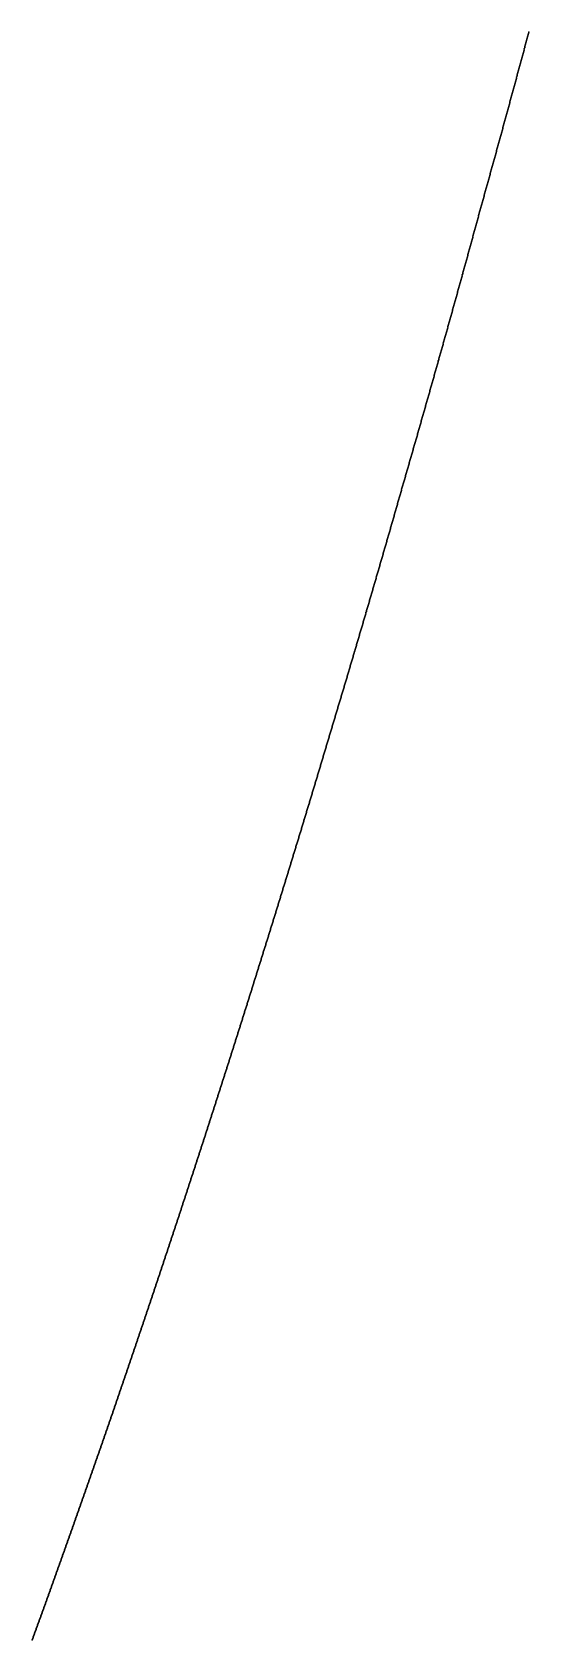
# Model space of a CAD drawing. Header units: metres. Extents: x 0 to 360, y 46 to 216.
# Drawn here: x 292.88 to 304.47, y 84.24 to 121.8 of the extents above; entities that cross this region are included whole.
import ezdxf

# ---------------------------------------------------------------- set-up
doc = ezdxf.new("R2010")
doc.units = ezdxf.units.M

msp = doc.modelspace()

# ---------------------------------------------------------------- linework, layer by layer
for p in [(304.445, 121.685), (304.452, 121.712), (304.46, 121.74), (304.467, 121.768), (304.475, 121.796), (304.34, 121.296), (304.348, 121.324), (304.355, 121.351), (304.363, 121.379), (304.37, 121.407), (304.378, 121.434), (304.385, 121.462), (304.393, 121.49), (304.4, 121.518), (304.407, 121.546), (304.415, 121.573), (304.422, 121.601), (304.43, 121.629), (304.437, 121.657), (304.243, 120.937), (304.251, 120.964), (304.258, 120.992), (304.266, 121.02), (304.273, 121.047), (304.281, 121.075), (304.288, 121.102), (304.296, 121.13), (304.303, 121.158), (304.31, 121.185), (304.318, 121.213), (304.325, 121.241), (304.333, 121.268), (304.139, 120.552), (304.147, 120.579), (304.154, 120.607), (304.162, 120.634), (304.169, 120.662), (304.176, 120.689), (304.184, 120.717), (304.191, 120.744), (304.199, 120.772), (304.206, 120.799), (304.214, 120.827), (304.221, 120.854), (304.229, 120.882), (304.236, 120.909), (304.035, 120.169), (304.043, 120.196), (304.05, 120.224), (304.057, 120.251), (304.065, 120.278), (304.072, 120.306), (304.08, 120.333), (304.087, 120.36), (304.095, 120.388), (304.102, 120.415), (304.109, 120.442), (304.117, 120.47), (304.124, 120.497), (304.132, 120.525), (303.939, 119.815), (303.946, 119.843), (303.954, 119.87), (303.961, 119.897), (303.968, 119.924), (303.976, 119.951), (303.983, 119.979), (303.991, 120.006), (303.998, 120.033), (304.005, 120.06), (304.013, 120.087), (304.02, 120.115), (304.028, 120.142), (303.835, 119.436), (303.842, 119.463), (303.85, 119.49), (303.857, 119.517), (303.865, 119.544), (303.872, 119.572), (303.879, 119.599), (303.887, 119.626), (303.894, 119.653), (303.902, 119.68), (303.909, 119.707), (303.916, 119.734), (303.924, 119.761), (303.931, 119.788), (303.731, 119.059), (303.739, 119.086), (303.746, 119.113), (303.754, 119.14), (303.761, 119.167), (303.768, 119.194), (303.776, 119.221), (303.783, 119.248), (303.791, 119.274), (303.798, 119.301), (303.805, 119.328), (303.813, 119.355), (303.82, 119.382), (303.828, 119.409), (303.628, 118.684), (303.635, 118.711), (303.643, 118.737), (303.65, 118.764), (303.658, 118.791), (303.665, 118.818), (303.672, 118.845), (303.68, 118.871), (303.687, 118.898), (303.694, 118.925), (303.702, 118.952), (303.709, 118.979), (303.717, 119.005), (303.724, 119.032), (303.525, 118.311), (303.532, 118.337), (303.54, 118.364), (303.547, 118.39), (303.554, 118.417), (303.562, 118.444), (303.569, 118.47), (303.576, 118.497), (303.584, 118.524), (303.591, 118.55), (303.599, 118.577), (303.606, 118.604), (303.613, 118.631), (303.621, 118.657), (303.414, 117.913), (303.422, 117.939), (303.429, 117.966), (303.436, 117.992), (303.444, 118.019), (303.451, 118.045), (303.459, 118.072), (303.466, 118.098), (303.473, 118.125), (303.481, 118.151), (303.488, 118.178), (303.495, 118.204), (303.503, 118.231), (303.51, 118.257), (303.517, 118.284), (303.311, 117.539), (303.319, 117.567), (303.326, 117.596), (303.334, 117.622), (303.341, 117.649), (303.348, 117.675), (303.356, 117.701), (303.363, 117.728), (303.37, 117.754), (303.378, 117.781), (303.385, 117.807), (303.392, 117.833), (303.4, 117.86), (303.407, 117.886), (303.209, 117.163), (303.216, 117.19), (303.223, 117.217), (303.231, 117.244), (303.238, 117.27), (303.245, 117.297), (303.253, 117.324), (303.26, 117.351), (303.267, 117.378), (303.275, 117.405), (303.282, 117.432), (303.289, 117.458), (303.297, 117.485), (303.304, 117.512), (303.106, 116.789), (303.113, 116.816), (303.121, 116.842), (303.128, 116.869), (303.135, 116.896), (303.143, 116.922), (303.15, 116.949), (303.157, 116.976), (303.165, 117.003), (303.172, 117.029), (303.179, 117.056), (303.187, 117.083), (303.194, 117.11), (303.201, 117.136), (303.004, 116.417), (303.011, 116.443), (303.018, 116.47), (303.026, 116.496), (303.033, 116.523), (303.04, 116.549), (303.048, 116.576), (303.055, 116.603), (303.062, 116.629), (303.07, 116.656), (303.077, 116.682), (303.084, 116.709), (303.091, 116.736), (303.099, 116.762), (302.901, 116.046), (302.909, 116.072), (302.916, 116.099), (302.923, 116.125), (302.931, 116.152), (302.938, 116.178), (302.945, 116.205), (302.953, 116.231), (302.96, 116.258), (302.967, 116.284), (302.974, 116.311), (302.982, 116.337), (302.989, 116.364), (302.996, 116.39), (302.799, 115.677), (302.807, 115.704), (302.814, 115.73), (302.821, 115.756), (302.828, 115.782), (302.836, 115.809), (302.843, 115.835), (302.85, 115.861), (302.858, 115.888), (302.865, 115.914), (302.872, 115.94), (302.88, 115.967), (302.887, 115.993), (302.894, 116.02), (302.69, 115.284), (302.697, 115.31), (302.705, 115.337), (302.712, 115.363), (302.719, 115.389), (302.726, 115.415), (302.734, 115.441), (302.741, 115.467), (302.748, 115.494), (302.756, 115.52), (302.763, 115.546), (302.77, 115.572), (302.777, 115.599), (302.785, 115.625), (302.792, 115.651), (302.588, 114.919), (302.596, 114.945), (302.603, 114.971), (302.61, 114.997), (302.617, 115.023), (302.625, 115.049), (302.632, 115.075), (302.639, 115.102), (302.646, 115.128), (302.654, 115.154), (302.661, 115.18), (302.668, 115.206), (302.675, 115.232), (302.683, 115.258), (302.487, 114.556), (302.494, 114.582), (302.501, 114.608), (302.508, 114.634), (302.516, 114.66), (302.523, 114.686), (302.53, 114.711), (302.537, 114.737), (302.545, 114.763), (302.552, 114.789), (302.559, 114.815), (302.566, 114.841), (302.574, 114.867), (302.581, 114.893), (302.378, 114.169), (302.385, 114.195), (302.392, 114.22), (302.4, 114.246), (302.407, 114.272), (302.414, 114.298), (302.421, 114.323), (302.429, 114.349), (302.436, 114.375), (302.443, 114.401), (302.45, 114.427), (302.458, 114.453), (302.465, 114.478), (302.472, 114.504), (302.479, 114.53), (302.269, 113.784), (302.277, 113.809), (302.284, 113.835), (302.291, 113.861), (302.298, 113.886), (302.305, 113.912), (302.313, 113.937), (302.32, 113.963), (302.327, 113.989), (302.334, 114.015), (302.342, 114.04), (302.349, 114.066), (302.356, 114.092), (302.363, 114.117), (302.371, 114.143), (302.168, 113.426), (302.175, 113.451), (302.183, 113.477), (302.19, 113.502), (302.197, 113.528), (302.204, 113.553), (302.211, 113.579), (302.219, 113.605), (302.226, 113.63), (302.233, 113.656), (302.24, 113.681), (302.248, 113.707), (302.255, 113.732), (302.262, 113.758), (302.06, 113.045), (302.067, 113.07), (302.074, 113.095), (302.082, 113.121), (302.089, 113.146), (302.096, 113.172), (302.103, 113.197), (302.11, 113.222), (302.118, 113.248), (302.125, 113.273), (302.132, 113.299), (302.139, 113.324), (302.146, 113.35), (302.154, 113.375), (302.161, 113.4), (301.952, 112.665), (301.959, 112.691), (301.966, 112.716), (301.973, 112.741), (301.981, 112.766), (301.988, 112.792), (301.995, 112.817), (302.002, 112.842), (302.009, 112.867), (302.017, 112.893), (302.024, 112.918), (302.031, 112.943), (302.038, 112.969), (302.045, 112.994), (302.053, 113.019), (301.844, 112.288), (301.851, 112.313), (301.858, 112.338), (301.866, 112.363), (301.873, 112.388), (301.88, 112.414), (301.887, 112.439), (301.894, 112.464), (301.901, 112.489), (301.909, 112.514), (301.916, 112.539), (301.923, 112.565), (301.93, 112.59), (301.937, 112.615), (301.945, 112.64), (301.736, 111.913), (301.743, 111.938), (301.751, 111.963), (301.758, 111.988), (301.765, 112.013), (301.772, 112.038), (301.779, 112.063), (301.786, 112.088), (301.794, 112.113), (301.801, 112.138), (301.808, 112.163), (301.815, 112.188), (301.822, 112.213), (301.83, 112.238), (301.837, 112.263), (301.629, 111.539), (301.636, 111.564), (301.643, 111.589), (301.65, 111.614), (301.657, 111.639), (301.665, 111.664), (301.672, 111.688), (301.679, 111.713), (301.686, 111.738), (301.693, 111.763), (301.7, 111.788), (301.708, 111.813), (301.715, 111.838), (301.722, 111.863), (301.729, 111.888), (301.521, 111.168), (301.528, 111.192), (301.536, 111.217), (301.543, 111.242), (301.55, 111.267), (301.557, 111.291), (301.564, 111.316), (301.571, 111.341), (301.579, 111.366), (301.586, 111.39), (301.593, 111.415), (301.6, 111.44), (301.607, 111.465), (301.614, 111.49), (301.622, 111.514), (301.414, 110.79), (301.421, 110.815), (301.428, 110.84), (301.436, 110.865), (301.443, 110.89), (301.45, 110.915), (301.457, 110.94), (301.464, 110.965), (301.471, 110.991), (301.478, 111.016), (301.486, 111.041), (301.493, 111.066), (301.5, 111.093), (301.507, 111.118), (301.514, 111.143), (301.307, 110.417), (301.314, 110.442), (301.321, 110.466), (301.329, 110.491), (301.336, 110.516), (301.343, 110.541), (301.35, 110.566), (301.357, 110.591), (301.364, 110.616), (301.371, 110.641), (301.378, 110.666), (301.386, 110.691), (301.393, 110.716), (301.4, 110.741), (301.407, 110.765), (301.2, 110.045), (301.207, 110.07), (301.214, 110.094), (301.222, 110.119), (301.229, 110.144), (301.236, 110.169), (301.243, 110.193), (301.25, 110.218), (301.257, 110.243), (301.264, 110.268), (301.271, 110.293), (301.279, 110.317), (301.286, 110.342), (301.293, 110.367), (301.3, 110.392), (301.094, 109.675), (301.101, 109.699), (301.108, 109.724), (301.115, 109.749), (301.122, 109.773), (301.129, 109.798), (301.136, 109.823), (301.143, 109.847), (301.15, 109.872), (301.158, 109.897), (301.165, 109.921), (301.172, 109.946), (301.179, 109.971), (301.186, 109.995), (301.193, 110.02), (300.98, 109.282), (300.987, 109.307), (300.994, 109.331), (301.001, 109.356), (301.008, 109.38), (301.015, 109.405), (301.023, 109.429), (301.03, 109.454), (301.037, 109.478), (301.044, 109.503), (301.051, 109.527), (301.058, 109.552), (301.065, 109.576), (301.072, 109.601), (301.079, 109.626), (301.086, 109.65), (300.874, 108.916), (300.881, 108.94), (300.888, 108.965), (300.895, 108.989), (300.902, 109.013), (300.909, 109.038), (300.916, 109.062), (300.923, 109.087), (300.93, 109.111), (300.937, 109.135), (300.944, 109.16), (300.952, 109.184), (300.959, 109.209), (300.966, 109.233), (300.973, 109.258), (300.76, 108.527), (300.767, 108.551), (300.774, 108.576), (300.782, 108.6), (300.789, 108.624), (300.796, 108.648), (300.803, 108.673), (300.81, 108.697), (300.817, 108.721), (300.824, 108.746), (300.831, 108.77), (300.838, 108.794), (300.845, 108.818), (300.852, 108.843), (300.859, 108.867), (300.866, 108.891), (300.654, 108.165), (300.661, 108.189), (300.668, 108.213), (300.675, 108.237), (300.683, 108.261), (300.69, 108.285), (300.697, 108.309), (300.704, 108.334), (300.711, 108.358), (300.718, 108.382), (300.725, 108.406), (300.732, 108.43), (300.739, 108.454), (300.746, 108.479), (300.753, 108.503), (300.541, 107.78), (300.548, 107.804), (300.555, 107.828), (300.562, 107.852), (300.57, 107.876), (300.577, 107.9), (300.584, 107.924), (300.591, 107.948), (300.598, 107.972), (300.605, 107.996), (300.612, 108.02), (300.619, 108.044), (300.626, 108.068), (300.633, 108.092), (300.64, 108.116), (300.647, 108.14), (300.436, 107.421), (300.443, 107.445), (300.45, 107.469), (300.457, 107.493), (300.464, 107.517), (300.471, 107.54), (300.478, 107.564), (300.485, 107.588), (300.492, 107.612), (300.499, 107.636), (300.506, 107.66), (300.513, 107.684), (300.52, 107.708), (300.527, 107.732), (300.534, 107.756), (300.323, 107.04), (300.33, 107.064), (300.337, 107.088), (300.344, 107.111), (300.351, 107.135), (300.358, 107.159), (300.365, 107.183), (300.372, 107.207), (300.379, 107.23), (300.386, 107.254), (300.393, 107.278), (300.4, 107.302), (300.407, 107.326), (300.415, 107.349), (300.422, 107.373), (300.429, 107.397), (300.211, 106.661), (300.218, 106.685), (300.225, 106.709), (300.232, 106.732), (300.239, 106.756), (300.246, 106.78), (300.253, 106.803), (300.26, 106.827), (300.267, 106.85), (300.274, 106.874), (300.281, 106.898), (300.288, 106.922), (300.295, 106.945), (300.302, 106.969), (300.309, 106.993), (300.316, 107.016), (300.099, 106.285), (300.106, 106.308), (300.113, 106.332), (300.12, 106.355), (300.127, 106.379), (300.134, 106.402), (300.141, 106.426), (300.148, 106.449), (300.155, 106.473), (300.162, 106.496), (300.169, 106.52), (300.176, 106.543), (300.183, 106.567), (300.19, 106.591), (300.197, 106.614), (300.204, 106.638), (299.987, 105.91), (299.993, 105.933), (300, 105.956), (300.007, 105.98), (300.014, 106.003), (300.021, 106.027), (300.028, 106.05), (300.035, 106.073), (300.042, 106.097), (300.049, 106.12), (300.056, 106.144), (300.063, 106.167), (300.07, 106.191), (300.077, 106.214), (300.085, 106.238), (300.092, 106.261), (299.875, 105.537), (299.882, 105.56), (299.889, 105.583), (299.896, 105.607), (299.903, 105.63), (299.91, 105.653), (299.917, 105.676), (299.924, 105.7), (299.931, 105.723), (299.938, 105.746), (299.945, 105.77), (299.952, 105.793), (299.959, 105.816), (299.966, 105.84), (299.973, 105.863), (299.98, 105.886), (299.763, 105.166), (299.77, 105.189), (299.777, 105.212), (299.784, 105.235), (299.791, 105.258), (299.798, 105.282), (299.805, 105.305), (299.812, 105.328), (299.819, 105.351), (299.826, 105.374), (299.833, 105.397), (299.84, 105.421), (299.847, 105.444), (299.854, 105.467), (299.861, 105.49), (299.868, 105.514), (299.652, 104.791), (299.658, 104.815), (299.665, 104.838), (299.672, 104.861), (299.679, 104.884), (299.686, 104.908), (299.693, 104.931), (299.7, 104.954), (299.707, 104.977), (299.714, 105.001), (299.721, 105.024), (299.728, 105.047), (299.735, 105.071), (299.742, 105.096), (299.749, 105.12), (299.756, 105.143), (299.533, 104.397), (299.54, 104.42), (299.547, 104.443), (299.554, 104.467), (299.561, 104.49), (299.568, 104.513), (299.575, 104.536), (299.582, 104.559), (299.589, 104.582), (299.596, 104.606), (299.603, 104.629), (299.61, 104.652), (299.617, 104.675), (299.624, 104.698), (299.631, 104.722), (299.638, 104.745), (299.645, 104.768), (299.422, 104.028), (299.429, 104.051), (299.436, 104.074), (299.443, 104.097), (299.45, 104.12), (299.457, 104.143), (299.464, 104.166), (299.471, 104.189), (299.478, 104.212), (299.485, 104.235), (299.492, 104.259), (299.499, 104.282), (299.505, 104.305), (299.512, 104.328), (299.519, 104.351), (299.526, 104.374), (299.311, 103.661), (299.318, 103.684), (299.325, 103.707), (299.332, 103.73), (299.339, 103.753), (299.346, 103.775), (299.353, 103.798), (299.36, 103.821), (299.367, 103.844), (299.374, 103.867), (299.381, 103.89), (299.387, 103.913), (299.394, 103.936), (299.401, 103.959), (299.408, 103.982), (299.415, 104.005), (299.194, 103.273), (299.2, 103.295), (299.207, 103.318), (299.214, 103.341), (299.221, 103.364), (299.228, 103.387), (299.235, 103.409), (299.242, 103.432), (299.249, 103.455), (299.256, 103.478), (299.263, 103.501), (299.27, 103.524), (299.277, 103.546), (299.283, 103.569), (299.29, 103.592), (299.297, 103.615), (299.304, 103.638), (299.083, 102.909), (299.09, 102.932), (299.097, 102.954), (299.104, 102.977), (299.111, 103), (299.117, 103.023), (299.124, 103.045), (299.131, 103.068), (299.138, 103.091), (299.145, 103.113), (299.152, 103.136), (299.159, 103.159), (299.166, 103.182), (299.173, 103.204), (299.18, 103.227), (299.187, 103.25), (298.966, 102.525), (298.972, 102.547), (298.979, 102.57), (298.986, 102.592), (298.993, 102.615), (299, 102.638), (299.007, 102.66), (299.014, 102.683), (299.021, 102.705), (299.028, 102.728), (299.035, 102.751), (299.041, 102.773), (299.048, 102.796), (299.055, 102.819), (299.062, 102.841), (299.069, 102.864), (299.076, 102.886), (298.848, 102.143), (298.855, 102.165), (298.862, 102.187), (298.869, 102.21), (298.876, 102.232), (298.883, 102.255), (298.89, 102.277), (298.897, 102.3), (298.904, 102.322), (298.91, 102.345), (298.917, 102.367), (298.924, 102.39), (298.931, 102.412), (298.938, 102.435), (298.945, 102.457), (298.952, 102.48), (298.959, 102.502), (298.738, 101.785), (298.745, 101.807), (298.752, 101.829), (298.759, 101.852), (298.766, 101.874), (298.773, 101.896), (298.78, 101.919), (298.787, 101.941), (298.793, 101.963), (298.8, 101.986), (298.807, 102.008), (298.814, 102.03), (298.821, 102.053), (298.828, 102.075), (298.835, 102.098), (298.842, 102.12), (298.622, 101.406), (298.628, 101.428), (298.635, 101.451), (298.642, 101.473), (298.649, 101.495), (298.656, 101.517), (298.663, 101.539), (298.67, 101.562), (298.677, 101.584), (298.683, 101.606), (298.69, 101.629), (298.697, 101.651), (298.704, 101.673), (298.711, 101.695), (298.718, 101.718), (298.725, 101.74), (298.732, 101.762), (298.505, 101.03), (298.512, 101.052), (298.519, 101.074), (298.526, 101.096), (298.532, 101.118), (298.539, 101.14), (298.546, 101.162), (298.553, 101.184), (298.56, 101.207), (298.567, 101.229), (298.574, 101.251), (298.58, 101.273), (298.587, 101.295), (298.594, 101.317), (298.601, 101.34), (298.608, 101.362), (298.615, 101.384), (298.389, 100.655), (298.396, 100.677), (298.402, 100.699), (298.409, 100.721), (298.416, 100.743), (298.423, 100.765), (298.43, 100.787), (298.437, 100.809), (298.443, 100.831), (298.45, 100.853), (298.457, 100.875), (298.464, 100.897), (298.471, 100.919), (298.478, 100.941), (298.485, 100.963), (298.491, 100.986), (298.498, 101.008), (298.272, 100.283), (298.279, 100.305), (298.286, 100.327), (298.293, 100.348), (298.3, 100.37), (298.307, 100.392), (298.313, 100.414), (298.32, 100.436), (298.327, 100.458), (298.334, 100.48), (298.341, 100.502), (298.348, 100.524), (298.354, 100.546), (298.361, 100.567), (298.368, 100.589), (298.375, 100.611), (298.382, 100.633), (298.15, 99.891), (298.156, 99.912), (298.163, 99.934), (298.17, 99.956), (298.177, 99.978), (298.184, 99.999), (298.191, 100.021), (298.197, 100.043), (298.204, 100.065), (298.211, 100.086), (298.218, 100.108), (298.225, 100.13), (298.232, 100.152), (298.238, 100.174), (298.245, 100.195), (298.252, 100.217), (298.259, 100.239), (298.266, 100.261), (298.034, 99.521), (298.041, 99.544), (298.047, 99.565), (298.054, 99.587), (298.061, 99.609), (298.068, 99.63), (298.075, 99.652), (298.081, 99.674), (298.088, 99.695), (298.095, 99.717), (298.102, 99.739), (298.109, 99.76), (298.116, 99.782), (298.122, 99.804), (298.129, 99.825), (298.136, 99.847), (298.143, 99.869), (297.918, 99.151), (297.925, 99.173), (297.932, 99.194), (297.939, 99.216), (297.945, 99.238), (297.952, 99.259), (297.959, 99.281), (297.966, 99.303), (297.973, 99.324), (297.979, 99.346), (297.986, 99.368), (297.993, 99.389), (298, 99.411), (298.007, 99.433), (298.013, 99.454), (298.02, 99.476), (298.027, 99.498), (297.796, 98.763), (297.803, 98.785), (297.81, 98.806), (297.816, 98.828), (297.823, 98.849), (297.83, 98.871), (297.837, 98.892), (297.843, 98.914), (297.85, 98.935), (297.857, 98.957), (297.864, 98.978), (297.871, 99), (297.877, 99.022), (297.884, 99.043), (297.891, 99.065), (297.898, 99.086), (297.905, 99.108), (297.911, 99.13), (297.681, 98.398), (297.687, 98.42), (297.694, 98.441), (297.701, 98.463), (297.708, 98.484), (297.715, 98.505), (297.721, 98.527), (297.728, 98.548), (297.735, 98.57), (297.742, 98.591), (297.748, 98.613), (297.755, 98.634), (297.762, 98.656), (297.769, 98.677), (297.776, 98.699), (297.782, 98.72), (297.789, 98.742), (297.559, 98.014), (297.566, 98.035), (297.572, 98.057), (297.579, 98.078), (297.586, 98.099), (297.593, 98.121), (297.599, 98.142), (297.606, 98.163), (297.613, 98.185), (297.62, 98.206), (297.627, 98.227), (297.633, 98.249), (297.64, 98.27), (297.647, 98.291), (297.654, 98.313), (297.66, 98.334), (297.667, 98.355), (297.674, 98.377), (297.444, 97.653), (297.451, 97.674), (297.457, 97.695), (297.464, 97.716), (297.471, 97.738), (297.478, 97.759), (297.484, 97.78), (297.491, 97.801), (297.498, 97.823), (297.505, 97.844), (297.512, 97.865), (297.518, 97.886), (297.525, 97.908), (297.532, 97.929), (297.539, 97.95), (297.545, 97.971), (297.552, 97.993), (297.322, 97.272), (297.329, 97.293), (297.336, 97.314), (297.343, 97.336), (297.349, 97.357), (297.356, 97.378), (297.363, 97.399), (297.37, 97.42), (297.376, 97.441), (297.383, 97.462), (297.39, 97.483), (297.397, 97.505), (297.403, 97.526), (297.41, 97.547), (297.417, 97.568), (297.424, 97.589), (297.43, 97.61), (297.437, 97.632), (297.201, 96.894), (297.208, 96.915), (297.215, 96.936), (297.221, 96.957), (297.228, 96.978), (297.235, 96.999), (297.242, 97.02), (297.248, 97.041), (297.255, 97.062), (297.262, 97.083), (297.269, 97.104), (297.275, 97.125), (297.282, 97.146), (297.289, 97.167), (297.296, 97.188), (297.302, 97.209), (297.309, 97.23), (297.316, 97.251), (297.08, 96.517), (297.087, 96.538), (297.094, 96.559), (297.1, 96.58), (297.107, 96.601), (297.114, 96.621), (297.12, 96.642), (297.127, 96.663), (297.134, 96.684), (297.141, 96.705), (297.147, 96.726), (297.154, 96.747), (297.161, 96.768), (297.168, 96.789), (297.174, 96.81), (297.181, 96.831), (297.188, 96.852), (297.194, 96.873), (296.959, 96.142), (296.966, 96.163), (296.973, 96.184), (296.979, 96.205), (296.986, 96.225), (296.993, 96.246), (297, 96.267), (297.006, 96.288), (297.013, 96.309), (297.02, 96.329), (297.026, 96.35), (297.033, 96.371), (297.04, 96.392), (297.047, 96.413), (297.053, 96.434), (297.06, 96.454), (297.067, 96.475), (297.073, 96.496), (296.839, 95.77), (296.845, 95.79), (296.852, 95.811), (296.859, 95.832), (296.865, 95.852), (296.872, 95.873), (296.879, 95.894), (296.885, 95.914), (296.892, 95.935), (296.899, 95.956), (296.906, 95.976), (296.912, 95.997), (296.919, 96.018), (296.926, 96.039), (296.932, 96.059), (296.939, 96.08), (296.946, 96.101), (296.953, 96.122), (296.718, 95.399), (296.725, 95.419), (296.731, 95.44), (296.738, 95.46), (296.745, 95.481), (296.752, 95.502), (296.758, 95.522), (296.765, 95.543), (296.772, 95.563), (296.778, 95.584), (296.785, 95.604), (296.792, 95.625), (296.798, 95.646), (296.805, 95.666), (296.812, 95.687), (296.818, 95.708), (296.825, 95.728), (296.832, 95.749), (296.591, 95.009), (296.598, 95.03), (296.604, 95.05), (296.611, 95.071), (296.618, 95.091), (296.624, 95.112), (296.631, 95.132), (296.638, 95.153), (296.645, 95.173), (296.651, 95.193), (296.658, 95.214), (296.665, 95.234), (296.671, 95.255), (296.678, 95.275), (296.685, 95.296), (296.691, 95.317), (296.698, 95.337), (296.705, 95.358), (296.711, 95.378), (296.471, 94.642), (296.478, 94.663), (296.484, 94.683), (296.491, 94.703), (296.498, 94.724), (296.504, 94.744), (296.511, 94.764), (296.518, 94.785), (296.524, 94.805), (296.531, 94.826), (296.538, 94.846), (296.544, 94.866), (296.551, 94.887), (296.558, 94.907), (296.564, 94.928), (296.571, 94.948), (296.578, 94.968), (296.584, 94.989), (296.344, 94.255), (296.351, 94.275), (296.358, 94.295), (296.364, 94.315), (296.371, 94.336), (296.378, 94.356), (296.384, 94.378), (296.391, 94.399), (296.398, 94.419), (296.404, 94.439), (296.411, 94.46), (296.418, 94.48), (296.424, 94.5), (296.431, 94.521), (296.438, 94.541), (296.444, 94.561), (296.451, 94.581), (296.458, 94.602), (296.464, 94.622), (296.225, 93.892), (296.231, 93.912), (296.238, 93.932), (296.245, 93.952), (296.251, 93.972), (296.258, 93.992), (296.265, 94.013), (296.271, 94.033), (296.278, 94.053), (296.284, 94.073), (296.291, 94.093), (296.298, 94.113), (296.304, 94.134), (296.311, 94.154), (296.318, 94.174), (296.324, 94.194), (296.331, 94.214), (296.338, 94.234), (296.098, 93.51), (296.105, 93.53), (296.112, 93.55), (296.118, 93.57), (296.125, 93.59), (296.132, 93.611), (296.138, 93.631), (296.145, 93.651), (296.152, 93.671), (296.158, 93.691), (296.165, 93.711), (296.171, 93.731), (296.178, 93.751), (296.185, 93.771), (296.191, 93.791), (296.198, 93.811), (296.205, 93.831), (296.211, 93.851), (296.218, 93.872), (295.972, 93.131), (295.979, 93.151), (295.986, 93.171), (295.992, 93.191), (295.999, 93.211), (296.006, 93.231), (296.012, 93.25), (296.019, 93.27), (296.026, 93.29), (296.032, 93.31), (296.039, 93.33), (296.045, 93.35), (296.052, 93.37), (296.059, 93.39), (296.065, 93.41), (296.072, 93.43), (296.079, 93.45), (296.085, 93.47), (296.092, 93.49), (295.847, 92.753), (295.853, 92.773), (295.86, 92.793), (295.867, 92.813), (295.873, 92.832), (295.88, 92.852), (295.886, 92.872), (295.893, 92.892), (295.9, 92.912), (295.906, 92.932), (295.913, 92.952), (295.92, 92.972), (295.926, 92.991), (295.933, 93.011), (295.939, 93.031), (295.946, 93.051), (295.953, 93.071), (295.959, 93.091), (295.966, 93.111), (295.721, 92.377), (295.728, 92.397), (295.734, 92.417), (295.741, 92.437), (295.748, 92.456), (295.754, 92.476), (295.761, 92.496), (295.767, 92.516), (295.774, 92.535), (295.781, 92.555), (295.787, 92.575), (295.794, 92.595), (295.8, 92.614), (295.807, 92.634), (295.814, 92.654), (295.82, 92.674), (295.827, 92.694), (295.833, 92.713), (295.84, 92.733), (295.596, 92.003), (295.602, 92.023), (295.609, 92.043), (295.616, 92.062), (295.622, 92.082), (295.629, 92.102), (295.635, 92.121), (295.642, 92.141), (295.649, 92.161), (295.655, 92.18), (295.662, 92.2), (295.668, 92.22), (295.675, 92.239), (295.682, 92.259), (295.688, 92.279), (295.695, 92.298), (295.701, 92.318), (295.708, 92.338), (295.715, 92.358), (295.471, 91.631), (295.477, 91.651), (295.484, 91.67), (295.49, 91.69), (295.497, 91.709), (295.504, 91.729), (295.51, 91.748), (295.517, 91.768), (295.523, 91.788), (295.53, 91.807), (295.536, 91.827), (295.543, 91.846), (295.55, 91.866), (295.556, 91.886), (295.563, 91.905), (295.569, 91.925), (295.576, 91.944), (295.583, 91.964), (295.589, 91.984), (295.346, 91.261), (295.352, 91.28), (295.359, 91.3), (295.365, 91.319), (295.372, 91.339), (295.378, 91.358), (295.385, 91.378), (295.392, 91.397), (295.398, 91.417), (295.405, 91.436), (295.411, 91.456), (295.418, 91.475), (295.425, 91.495), (295.431, 91.514), (295.438, 91.534), (295.444, 91.553), (295.451, 91.573), (295.457, 91.592), (295.464, 91.612), (295.221, 90.892), (295.227, 90.912), (295.234, 90.931), (295.241, 90.95), (295.247, 90.97), (295.254, 90.989), (295.26, 91.009), (295.267, 91.028), (295.273, 91.047), (295.28, 91.067), (295.286, 91.086), (295.293, 91.106), (295.3, 91.125), (295.306, 91.144), (295.313, 91.164), (295.319, 91.183), (295.326, 91.203), (295.332, 91.222), (295.339, 91.241), (295.09, 90.507), (295.096, 90.526), (295.103, 90.545), (295.109, 90.564), (295.116, 90.584), (295.122, 90.603), (295.129, 90.622), (295.136, 90.641), (295.142, 90.661), (295.149, 90.68), (295.155, 90.699), (295.162, 90.719), (295.168, 90.738), (295.175, 90.757), (295.181, 90.776), (295.188, 90.796), (295.195, 90.815), (295.201, 90.834), (295.208, 90.854), (295.214, 90.873), (294.965, 90.142), (294.972, 90.161), (294.978, 90.18), (294.985, 90.199), (294.991, 90.218), (294.998, 90.238), (295.005, 90.257), (295.011, 90.276), (295.018, 90.295), (295.024, 90.314), (295.031, 90.334), (295.037, 90.353), (295.044, 90.372), (295.05, 90.391), (295.057, 90.41), (295.063, 90.43), (295.07, 90.449), (295.077, 90.468), (295.083, 90.487), (294.835, 89.76), (294.841, 89.779), (294.848, 89.798), (294.854, 89.817), (294.861, 89.836), (294.867, 89.855), (294.874, 89.874), (294.88, 89.893), (294.887, 89.912), (294.893, 89.932), (294.9, 89.951), (294.906, 89.97), (294.913, 89.989), (294.919, 90.008), (294.926, 90.027), (294.933, 90.046), (294.939, 90.065), (294.946, 90.084), (294.952, 90.104), (294.959, 90.123), (294.704, 89.379), (294.711, 89.398), (294.717, 89.416), (294.724, 89.435), (294.73, 89.454), (294.737, 89.473), (294.743, 89.492), (294.75, 89.511), (294.756, 89.53), (294.763, 89.549), (294.769, 89.567), (294.776, 89.587), (294.782, 89.608), (294.789, 89.627), (294.795, 89.646), (294.802, 89.665), (294.808, 89.684), (294.815, 89.703), (294.821, 89.722), (294.828, 89.741), (294.574, 89.003), (294.58, 89.022), (294.587, 89.04), (294.593, 89.059), (294.6, 89.078), (294.606, 89.097), (294.613, 89.116), (294.619, 89.134), (294.626, 89.153), (294.632, 89.172), (294.639, 89.191), (294.645, 89.209), (294.652, 89.228), (294.658, 89.247), (294.665, 89.266), (294.671, 89.285), (294.678, 89.304), (294.684, 89.322), (294.691, 89.341), (294.697, 89.36), (294.444, 88.629), (294.45, 88.647), (294.457, 88.666), (294.463, 88.685), (294.47, 88.703), (294.476, 88.722), (294.483, 88.741), (294.489, 88.76), (294.496, 88.778), (294.502, 88.797), (294.509, 88.816), (294.515, 88.834), (294.522, 88.853), (294.528, 88.872), (294.535, 88.891), (294.541, 88.909), (294.548, 88.928), (294.554, 88.947), (294.561, 88.965), (294.567, 88.984), (294.314, 88.256), (294.32, 88.275), (294.327, 88.293), (294.333, 88.312), (294.34, 88.331), (294.346, 88.349), (294.353, 88.368), (294.359, 88.386), (294.366, 88.405), (294.372, 88.424), (294.379, 88.442), (294.385, 88.461), (294.392, 88.48), (294.398, 88.498), (294.405, 88.517), (294.411, 88.535), (294.418, 88.554), (294.424, 88.573), (294.431, 88.591), (294.437, 88.61), (294.184, 87.885), (294.19, 87.904), (294.197, 87.922), (294.203, 87.941), (294.21, 87.96), (294.216, 87.978), (294.223, 87.997), (294.229, 88.015), (294.236, 88.034), (294.242, 88.052), (294.249, 88.071), (294.255, 88.089), (294.262, 88.108), (294.268, 88.126), (294.275, 88.145), (294.281, 88.163), (294.288, 88.182), (294.294, 88.201), (294.301, 88.219), (294.307, 88.238), (294.048, 87.498), (294.054, 87.516), (294.061, 87.535), (294.067, 87.553), (294.074, 87.572), (294.08, 87.59), (294.087, 87.609), (294.093, 87.627), (294.1, 87.645), (294.106, 87.664), (294.113, 87.682), (294.119, 87.701), (294.126, 87.719), (294.132, 87.738), (294.139, 87.756), (294.145, 87.775), (294.152, 87.793), (294.158, 87.812), (294.164, 87.83), (294.171, 87.849), (294.177, 87.867), (293.919, 87.131), (293.925, 87.149), (293.932, 87.167), (293.938, 87.186), (293.944, 87.204), (293.951, 87.222), (293.957, 87.241), (293.964, 87.259), (293.97, 87.277), (293.977, 87.296), (293.983, 87.314), (293.99, 87.333), (293.996, 87.351), (294.003, 87.369), (294.009, 87.388), (294.016, 87.406), (294.022, 87.424), (294.029, 87.443), (294.035, 87.461), (294.041, 87.48), (293.783, 86.747), (293.79, 86.765), (293.796, 86.783), (293.802, 86.802), (293.809, 86.82), (293.815, 86.838), (293.822, 86.856), (293.828, 86.875), (293.835, 86.893), (293.841, 86.911), (293.848, 86.929), (293.854, 86.948), (293.861, 86.966), (293.867, 86.984), (293.873, 87.003), (293.88, 87.021), (293.886, 87.039), (293.893, 87.057), (293.899, 87.076), (293.906, 87.094), (293.912, 87.112), (293.654, 86.383), (293.661, 86.401), (293.667, 86.42), (293.673, 86.438), (293.68, 86.456), (293.686, 86.474), (293.693, 86.492), (293.699, 86.51), (293.706, 86.528), (293.712, 86.547), (293.719, 86.565), (293.725, 86.583), (293.731, 86.601), (293.738, 86.619), (293.744, 86.638), (293.751, 86.656), (293.757, 86.674), (293.764, 86.692), (293.77, 86.711), (293.777, 86.729), (293.519, 86.003), (293.525, 86.021), (293.532, 86.039), (293.538, 86.057), (293.545, 86.075), (293.551, 86.093), (293.558, 86.112), (293.564, 86.13), (293.57, 86.148), (293.577, 86.166), (293.583, 86.184), (293.59, 86.202), (293.596, 86.22), (293.603, 86.238), (293.609, 86.256), (293.616, 86.274), (293.622, 86.293), (293.628, 86.311), (293.635, 86.329), (293.641, 86.347), (293.648, 86.365), (293.384, 85.625), (293.39, 85.643), (293.397, 85.661), (293.403, 85.679), (293.41, 85.697), (293.416, 85.715), (293.423, 85.733), (293.429, 85.751), (293.435, 85.769), (293.442, 85.787), (293.448, 85.805), (293.455, 85.823), (293.461, 85.841), (293.468, 85.859), (293.474, 85.877), (293.48, 85.895), (293.487, 85.913), (293.493, 85.931), (293.5, 85.949), (293.506, 85.967), (293.513, 85.985), (293.249, 85.249), (293.256, 85.267), (293.262, 85.284), (293.269, 85.302), (293.275, 85.32), (293.281, 85.338), (293.288, 85.356), (293.294, 85.374), (293.301, 85.392), (293.307, 85.41), (293.313, 85.428), (293.32, 85.446), (293.326, 85.463), (293.333, 85.481), (293.339, 85.499), (293.346, 85.517), (293.352, 85.535), (293.358, 85.553), (293.365, 85.571), (293.371, 85.589), (293.378, 85.607), (293.115, 84.875), (293.121, 84.893), (293.128, 84.91), (293.134, 84.928), (293.14, 84.945), (293.147, 84.963), (293.153, 84.981), (293.16, 84.998), (293.166, 85.016), (293.172, 85.033), (293.179, 85.051), (293.185, 85.069), (293.192, 85.086), (293.198, 85.104), (293.204, 85.122), (293.211, 85.139), (293.217, 85.158), (293.224, 85.177), (293.23, 85.195), (293.237, 85.213), (293.243, 85.231), (292.98, 84.507), (292.987, 84.524), (292.993, 84.542), (293, 84.559), (293.006, 84.577), (293.012, 84.594), (293.019, 84.612), (293.025, 84.629), (293.032, 84.647), (293.038, 84.664), (293.044, 84.682), (293.051, 84.699), (293.057, 84.717), (293.064, 84.735), (293.07, 84.752), (293.076, 84.77), (293.083, 84.787), (293.089, 84.805), (293.096, 84.822), (293.102, 84.84), (293.108, 84.858), (292.885, 84.244), (292.891, 84.262), (292.897, 84.279), (292.904, 84.297), (292.91, 84.314), (292.917, 84.332), (292.923, 84.349), (292.929, 84.367), (292.936, 84.384), (292.942, 84.402), (292.949, 84.419), (292.955, 84.437), (292.961, 84.454), (292.968, 84.472), (292.974, 84.489)]:
    msp.add_point(p)

doc.saveas('drawing.dxf')
